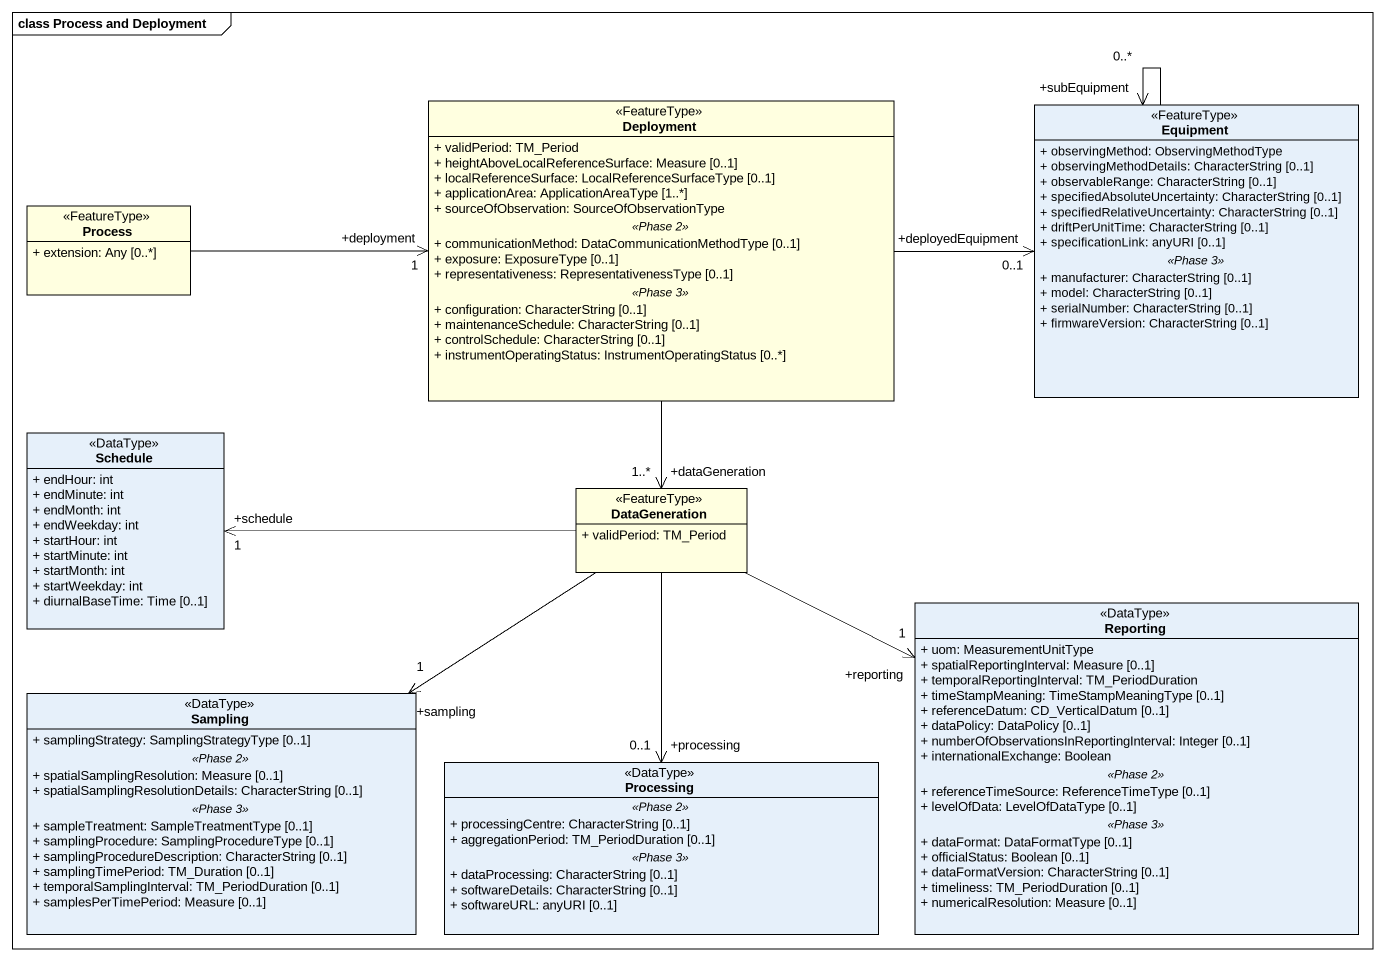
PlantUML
@startuml
mainframe class Process and Deployment
hide circle
hide empty members
skinparam classAttributeIconSize 0
class Deployment <<FeatureType>> #FFFFE0 {
  + validPeriod: TM_Period
  + heightAboveLocalReferenceSurface: Measure [0..1]
  + localReferenceSurface: LocalReferenceSurfaceType [0..1]
  + applicationArea: ApplicationAreaType [1..*]
  + sourceOfObservation: SourceOfObservationType
  .. <<Phase 2>> ..
  + communicationMethod: DataCommunicationMethodType [0..1]
  + exposure: ExposureType [0..1]
  + representativeness: RepresentativenessType [0..1]
  .. <<Phase 3>> ..
  + configuration: CharacterString [0..1]
  + maintenanceSchedule: CharacterString [0..1]
  + controlSchedule: CharacterString [0..1]
  + instrumentOperatingStatus: InstrumentOperatingStatus [0..*]
}
class Equipment <<FeatureType>> {
  + observingMethod: ObservingMethodType
  + observingMethodDetails: CharacterString [0..1]
  + observableRange: CharacterString [0..1]
  + specifiedAbsoluteUncertainty: CharacterString [0..1]
  + specifiedRelativeUncertainty: CharacterString [0..1]
  + driftPerUnitTime: CharacterString [0..1]
  + specificationLink: anyURI [0..1]
  .. <<Phase 3>> ..
  + manufacturer: CharacterString [0..1]
  + model: CharacterString [0..1]
  + serialNumber: CharacterString [0..1]
  + firmwareVersion: CharacterString [0..1]
}
class "Process" as Process_ <<FeatureType>> #FFFFE0 {
  + extension: Any [0..*]
}
class Schedule <<DataType>> {
  + endHour: int
  + endMinute: int
  + endMonth: int
  + endWeekday: int
  + startHour: int
  + startMinute: int
  + startMonth: int
  + startWeekday: int
  + diurnalBaseTime: Time [0..1]
}
class DataGeneration <<FeatureType>> #FFFFE0 {
  + validPeriod: TM_Period
}
class Reporting <<DataType>> {
  + uom: MeasurementUnitType
  + spatialReportingInterval: Measure [0..1]
  + temporalReportingInterval: TM_PeriodDuration
  + timeStampMeaning: TimeStampMeaningType [0..1]
  + referenceDatum: CD_VerticalDatum [0..1]
  + dataPolicy: DataPolicy [0..1]
  + numberOfObservationsInReportingInterval: Integer [0..1]
  + internationalExchange: Boolean
  .. <<Phase 2>> ..
  + referenceTimeSource: ReferenceTimeType [0..1]
  + levelOfData: LevelOfDataType [0..1]
  .. <<Phase 3>> ..
  + dataFormat: DataFormatType [0..1]
  + officialStatus: Boolean [0..1]
  + dataFormatVersion: CharacterString [0..1]
  + timeliness: TM_PeriodDuration [0..1]
  + numericalResolution: Measure [0..1]
}
class Sampling <<DataType>> {
  + samplingStrategy: SamplingStrategyType [0..1]
  .. <<Phase 2>> ..
  + spatialSamplingResolution: Measure [0..1]
  + spatialSamplingResolutionDetails: CharacterString [0..1]
  .. <<Phase 3>> ..
  + sampleTreatment: SampleTreatmentType [0..1]
  + samplingProcedure: SamplingProcedureType [0..1]
  + samplingProcedureDescription: CharacterString [0..1]
  + samplingTimePeriod: TM_Duration [0..1]
  + temporalSamplingInterval: TM_PeriodDuration [0..1]
  + samplesPerTimePeriod: Measure [0..1]
}
class Processing <<DataType>> {
  .. <<Phase 2>> ..
  + processingCentre: CharacterString [0..1]
  + aggregationPeriod: TM_PeriodDuration [0..1]
  .. <<Phase 3>> ..
  + dataProcessing: CharacterString [0..1]
  + softwareDetails: CharacterString [0..1]
  + softwareURL: anyURI [0..1]
}
Deployment -right-> "+deployedEquipment\n0..1" Equipment
Deployment --> "+dataGeneration\n1..*" DataGeneration
Equipment --> "+subEquipment\n0..*" Equipment
Process_ -right-> "+deployment\n1" Deployment
DataGeneration -left-> "+schedule\n1" Schedule
DataGeneration -right-> "+reporting\n1" Reporting
DataGeneration --> "+sampling\n1" Sampling
DataGeneration --> "+processing\n0..1" Processing
@enduml
